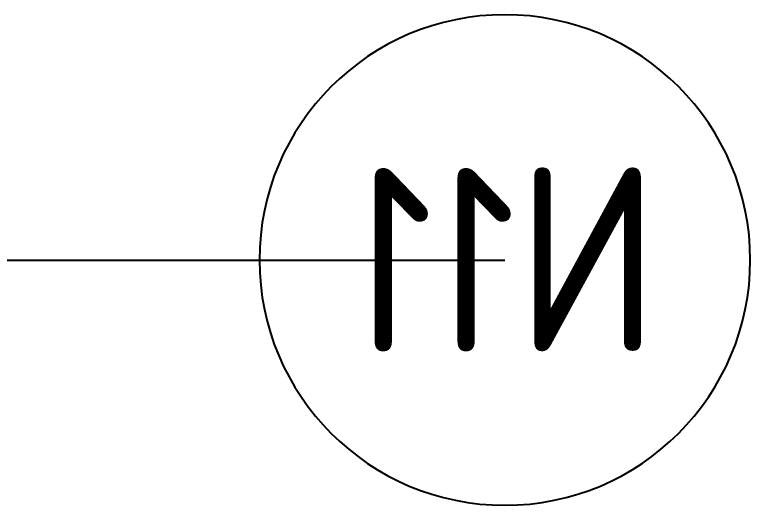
# Model space of a CAD drawing. Header units: millimetres. Extents: x -46397 to 283259, y -8690 to 23983.
# Drawn here: x -39325.9 to -38966.2, y 4902.9 to 5142.9 of the extents above; entities that cross this region are included whole.
import ezdxf
from ezdxf import colors
from ezdxf.entities.mleader import LeaderData, LeaderLine
from ezdxf.enums import TextEntityAlignment as Align
from ezdxf.math import Vec2, Vec3

# ---------------------------------------------------------------- set-up
doc = ezdxf.new("R2010")
doc.units = ezdxf.units.MM
doc.layers.add('0-Dim', color=7, linetype='Continuous', lineweight=0)
doc.layers.add('Long_AM_Visible', color=30, linetype='Continuous', lineweight=25)
doc.styles.add('Long_Text', font='isocp.shx', dxfattribs={"width": 0.7})
doc.styles.get("Standard").update_dxf_attribs({"font": 'isocp.shx', "width": 0.8})

# ---------------------------------------------------------------- blocks, each defined once
blk = doc.blocks.new('_TagCircle')
at = {"color": 0, "linetype": 'ByBlock', "lineweight": -2, "transparency": 16777216}
blk.add_circle((0, 0), 4, dxfattribs=at)
at = {"layer": 'Long_AM_Visible', "color": 0, "transparency": 16777216, "style": 'Long_Text'}
blk.add_attdef('TAGNUMBER', text='', height=3, dxfattribs=at).set_placement((0, -1.5), align=Align.CENTER)
blk = doc.blocks.new('_Open30')
at = {"color": 0, "linetype": 'ByBlock', "lineweight": -2}
for p, q in [((-1, 0.2679), (0, 0)), ((0, 0), (-1, -0.2679)), ((0, 0), (-1, 0))]:
    blk.add_line(p, q, dxfattribs=at)

msp = doc.modelspace()

# ---------------------------------------------------------------- leaders
at = {"layer": '0-Dim', "color": 6}
ml = msp.add_multileader_block('Standard', dxfattribs=at)
ml.set_content('_TagCircle', color=6, scale=-30)
ml.set_attribute('TAGNUMBER', 'N11', width=0)
ml.set_leader_properties(color=5)
ml.set_arrow_properties(name='OPEN30')
ml.build(insert=Vec2(0, 0))
ml.multileader.update_dxf_attribs({"has_dogleg": 0, "text_left_attachment_type": 6, "text_right_attachment_type": 6, "dogleg_length": 0.36, "arrow_head_size": 60, "block_connection_type": 1})
ctx = ml.context
ctx.base_point, ctx.char_height, ctx.arrow_head_size, ctx.landing_gap_size, ctx.plane_origin = Vec3(-39086.23, 5022.9, -1.5), 56, 60, 1.4, Vec3(-39435.85, 4901.25, -1.5)
ctx.left_attachment, ctx.right_attachment, ctx.text_align_type, ctx.attachment_type = 6, 6, 2, 1
notes = []
notes.append((ctx, [(0, (1, 1, 0), (-39086.59, 5022.9, -1.5), (1, 0), 0.36, [(0, [(-39592.05, 5022.9, -1.5)], 0, [])])]))
ctx.block.insert, ctx.block.scale = Vec3(-39086.23, 5022.9, -1.5), Vec3(-30, 30, 30)
for ctx, leaders in notes:
    for number, flags, end, landing, length, lines in leaders:
        leader = LeaderData()
        leader.index, (leader.has_last_leader_line, leader.has_dogleg_vector, leader.attachment_direction) = number, flags
        leader.last_leader_point, leader.dogleg_vector, leader.dogleg_length = Vec3(end), Vec3(landing), length
        for number, points, colour, breaks in lines:
            line = LeaderLine()
            line.index, line.vertices, line.color, line.breaks = number, Vec3.list(points), colors.encode_raw_color(colour), breaks
            leader.lines.append(line)
        ctx.leaders.append(leader)

doc.saveas('drawing.dxf')
